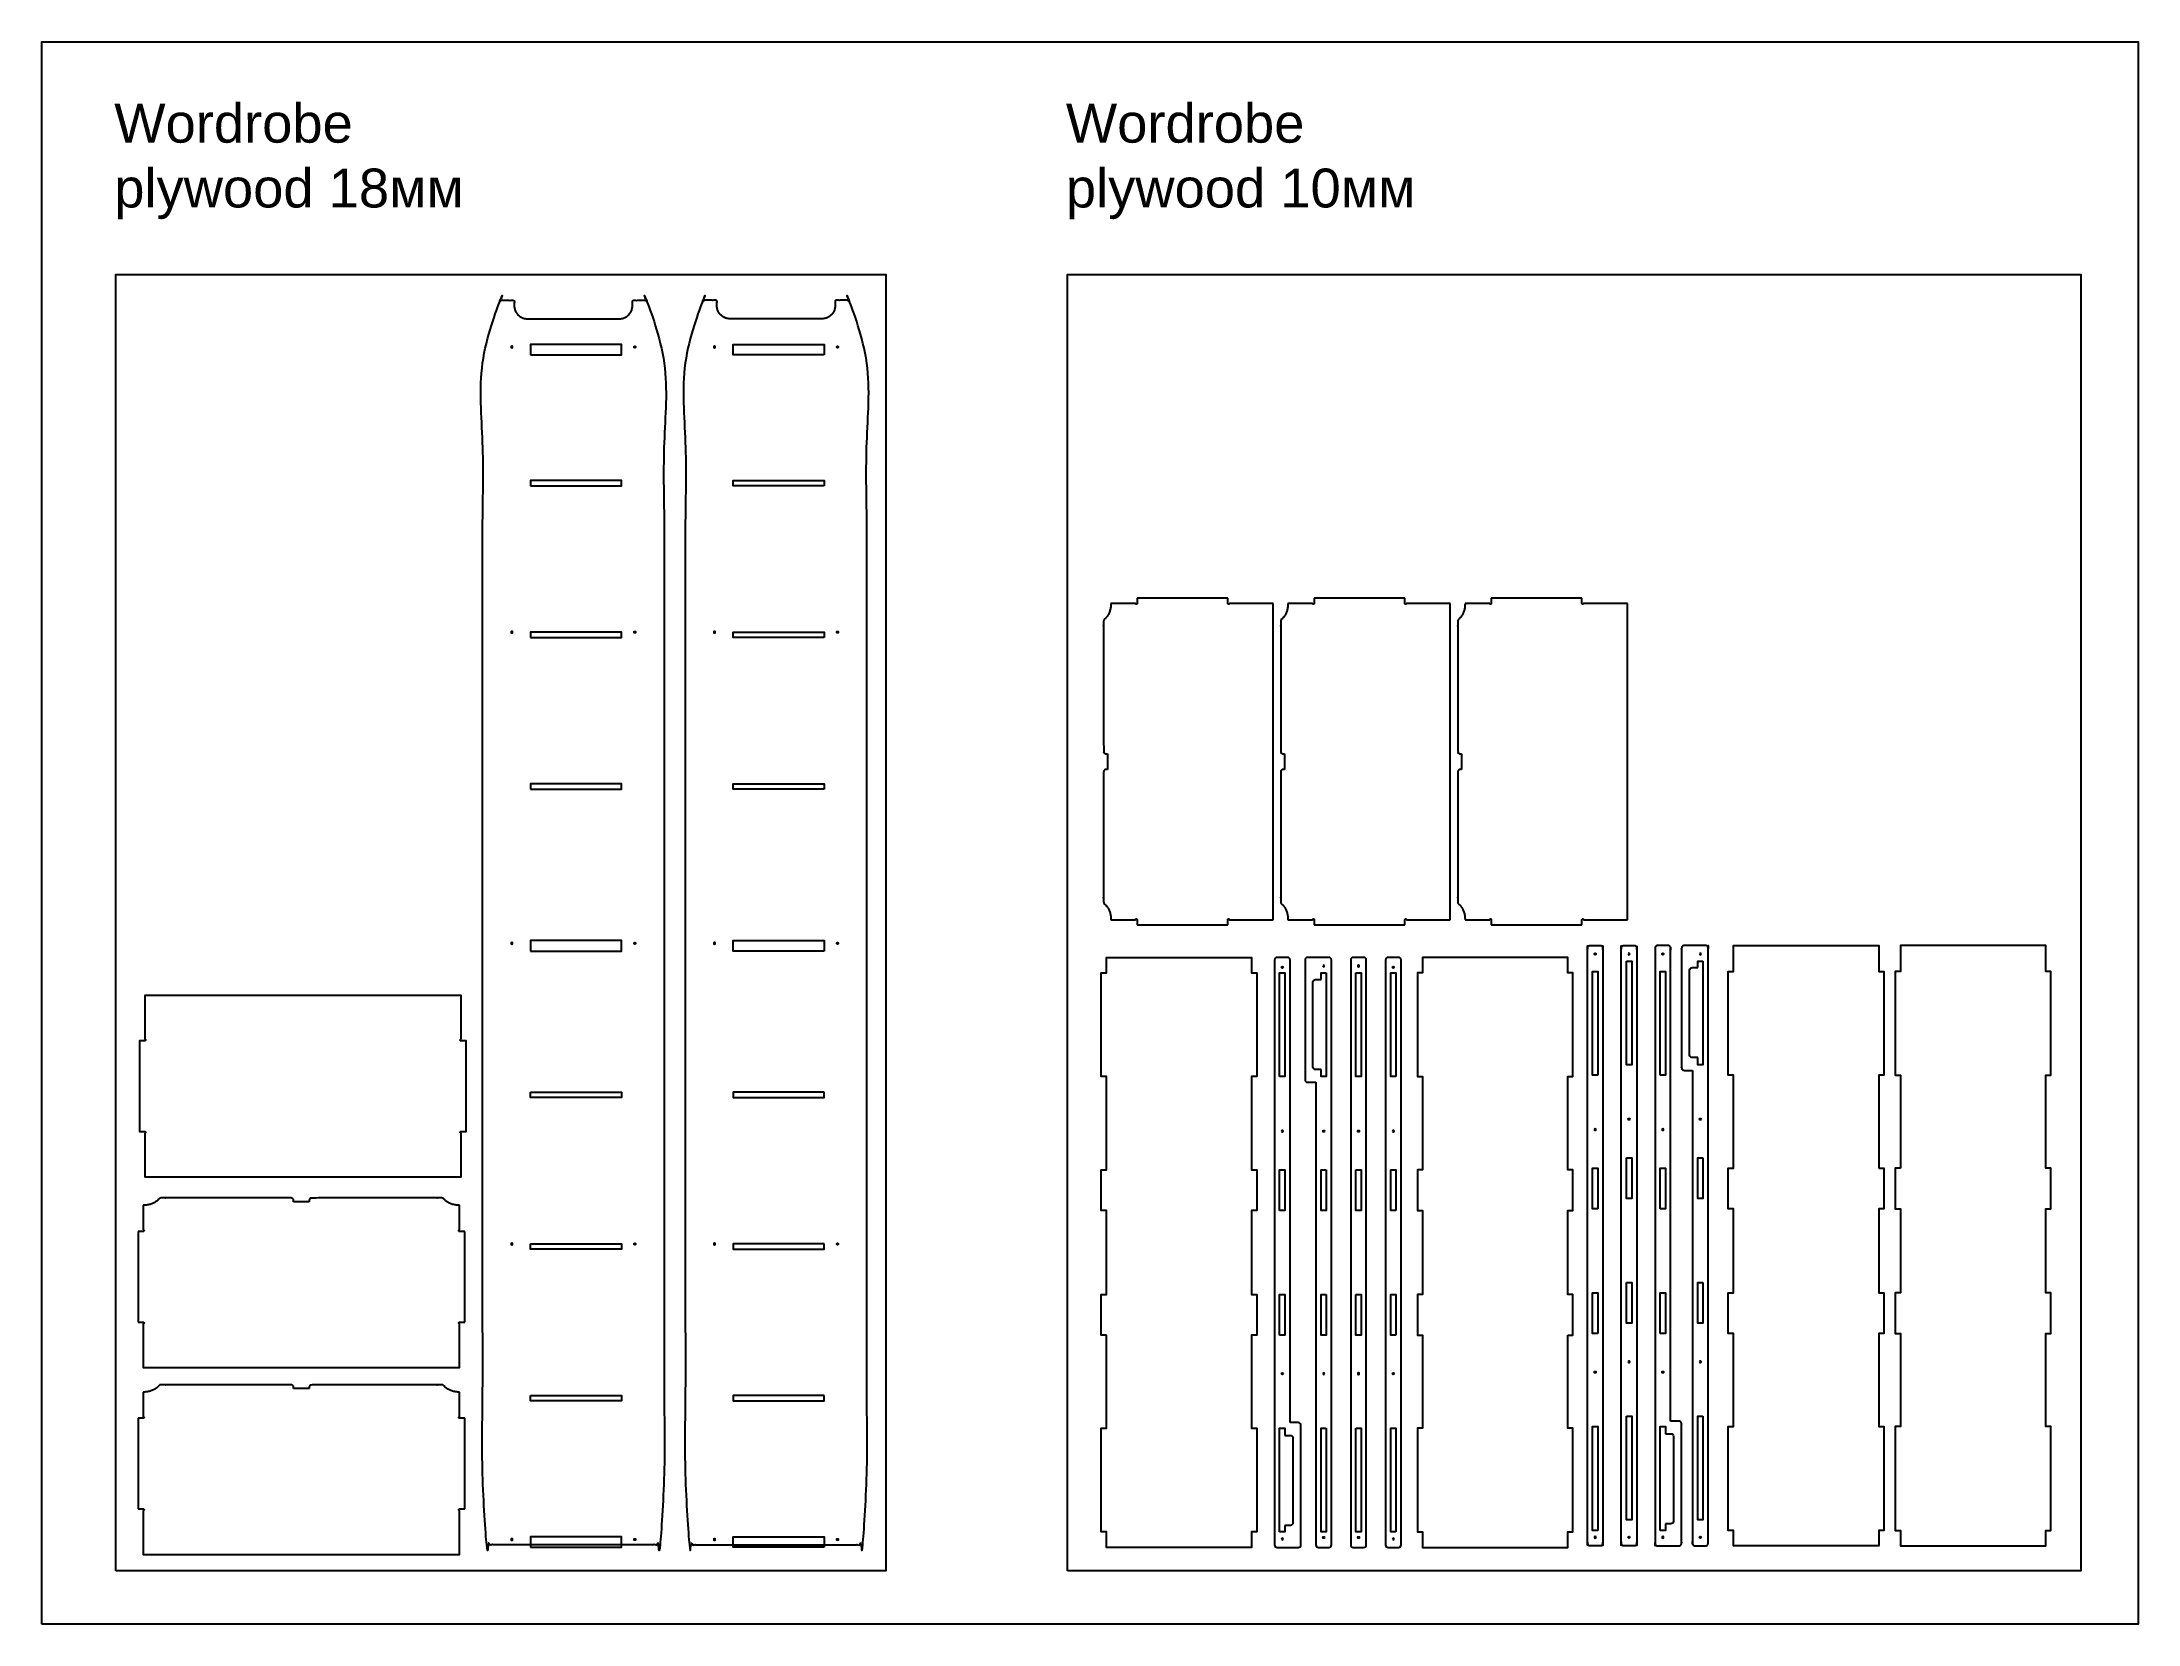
# Model space of a CAD drawing. Header units: millimetres. Extents: x 38792 to 42834, y -6974 to -3922.
import ezdxf

# ---------------------------------------------------------------- set-up
doc = ezdxf.new("R2010")
doc.units = ezdxf.units.MM
for name, color, linetype, true_color in [('12мм', 12, 'Continuous', 0xc80000), ('Frame', 192, 'Continuous', 0x7d26cd), ('full_cut', 12, 'Continuous', 0xc80000), ('Layer 03', 5, 'Continuous', 0x0000ff), ('Layer 04', 96, 'Continuous', 0x007f00)]:
    doc.layers.add(name, color=color, linetype=linetype, true_color=true_color)
doc.styles.add('Arial Regular', font='')
doc.styles.get('Arial Regular').set_extended_font_data('Arial')

msp = doc.modelspace()

# ---------------------------------------------------------------- linework, layer by layer
at = {"layer": '12мм'}
for points in [[(39734.3, -4525.9), (39909.3, -4525.9), (39909.3, -4505.9), (39734.3, -4505.9)], [(40300.1, -4525.9), (40125.1, -4525.9), (40125.1, -4505.9), (40300.1, -4505.9)], [(39734.3, -4778.4), (39909.3, -4778.4), (39909.3, -4768.4), (39734.3, -4768.4)], [(40300.1, -4778.4), (40125.1, -4778.4), (40125.1, -4768.4), (40300.1, -4768.4)], [(39734.3, -5070.9), (39909.3, -5070.9), (39909.3, -5060.9), (39734.3, -5060.9)], [(40300.1, -5070.9), (40125.1, -5070.9), (40125.1, -5060.9), (40300.1, -5060.9)], [(39734.3, -5363.4), (39909.3, -5363.4), (39909.3, -5353.4), (39734.3, -5353.4)], [(40300.1, -5363.4), (40125.1, -5363.4), (40125.1, -5353.4), (40300.1, -5353.4)], [(39734.3, -5675.9), (39909.3, -5675.9), (39909.3, -5655.9), (39734.3, -5655.9)], [(40300.1, -5675.9), (40125.1, -5675.9), (40125.1, -5655.9), (40300.1, -5655.9)], [(39734.3, -5948.4), (39909.3, -5948.4), (39909.3, -5958.4), (39734.3, -5958.4)], [(40300.1, -5948.4), (40125.1, -5948.4), (40125.1, -5958.4), (40300.1, -5958.4)], [(39734.3, -6240.9), (39909.3, -6240.9), (39909.3, -6250.9), (39734.3, -6250.9)], [(40300.1, -6240.9), (40125.1, -6240.9), (40125.1, -6250.9), (40300.1, -6250.9)], [(39734.3, -6533.4), (39909.3, -6533.4), (39909.3, -6543.4), (39734.3, -6543.4)], [(40300.1, -6533.4), (40125.1, -6533.4), (40125.1, -6543.4), (40300.1, -6543.4)], [(39734.3, -6825.9), (39909.3, -6825.9), (39909.3, -6805.9), (39734.3, -6805.9)], [(40300.1, -6825.9), (40125.1, -6825.9), (40125.1, -6805.9), (40300.1, -6805.9)]]:
    msp.add_lwpolyline(points, close=True, dxfattribs=at)
at = {"layer": 'Frame'}
for points in [[(38792, -6974), (38792, -3922.5), (42834, -3922.5), (42834, -6974)], [(38934.5, -6871.2), (38934.5, -4371.2), (40419.5, -4371.2), (40419.5, -6871.2)], [(40769.5, -6871.2), (40769.5, -4371.2), (42723.5, -4371.2), (42723.5, -6871.2)]]:
    msp.add_lwpolyline(points, close=True, dxfattribs=at)
at = {"layer": 'full_cut'}
for p, q in [((41078.8, -4995.5, 83517.5), (40903.8, -4995.5, 83517.5)), ((41166.3, -5005.5, 83517.5), (41081.8, -5005.5, 83517.5)), ((41166.3, -5615.5, 83517.5), (41166.3, -5005.5, 83517.5)), ((41420.3, -4995.5, 83517.5), (41245.3, -4995.5, 83517.5)), ((41507.8, -5005.5, 83517.5), (41423.3, -5005.5, 83517.5)), ((41507.8, -5615.5, 83517.5), (41507.8, -5005.5, 83517.5)), ((41761.7, -4995.5, 83517.5), (41586.7, -4995.5, 83517.5)), ((41849.2, -5005.5, 83517.5), (41764.7, -5005.5, 83517.5)), ((41849.2, -5615.5, 83517.5), (41849.2, -5005.5, 83517.5)), ((41081.8, -5615.5, 83517.5), (41166.3, -5615.5, 83517.5)), ((41423.3, -5615.5, 83517.5), (41507.8, -5615.5, 83517.5)), ((41764.7, -5615.5, 83517.5), (41849.2, -5615.5, 83517.5)), ((40903.8, -5625.5, 83517.5), (41078.8, -5625.5, 83517.5)), ((41245.3, -5625.5, 83517.5), (41420.3, -5625.5, 83517.5)), ((41586.7, -5625.5, 83517.5), (41761.7, -5625.5, 83517.5)), ((38977.4, -6216.7), (38977.4, -6391.7)), ((39607.4, -6391.7), (39607.4, -6216.7)), ((38977.4, -6577), (38977.4, -6752)), ((39607.4, -6752), (39607.4, -6577))]:
    msp.add_line(p, q, dxfattribs=at)
for points in [[(40844.5, -6416.5), (40834.5, -6416.5), (40834.5, -6338.2), (40844.5, -6338.2), (40844.5, -6176.2), (40834.5, -6176.2), (40834.5, -6098), (40844.5, -6098), (40844.5, -5918.2), (40834.5, -5918.2), (40834.5, -5718.2), (40844.5, -5718.2), (40844.5, -5688.2), (41124.5, -5688.2), (41124.5, -5718.2), (41134.5, -5718.2), (41134.5, -5918.2), (41124.5, -5918.2), (41124.5, -6098), (41134.5, -6098), (41134.5, -6176.2), (41124.5, -6176.2), (41124.5, -6338.2), (41134.5, -6338.2), (41134.5, -6416.5), (41124.5, -6416.5), (41124.5, -6596.2), (41134.5, -6596.2), (41134.5, -6796.2), (41124.5, -6796.2), (41124.5, -6826.2), (40844.5, -6826.2), (40844.5, -6796.2), (40834.5, -6796.2), (40834.5, -6596.2), (40844.5, -6596.2)], [(41734.2, -6416.5), (41744.2, -6416.5), (41744.2, -6338.2), (41734.2, -6338.2), (41734.2, -6176.2), (41744.2, -6176.2), (41744.2, -6098), (41734.2, -6098), (41734.2, -5918.2), (41744.2, -5918.2), (41744.2, -5718.2), (41734.2, -5718.2), (41734.2, -5688.2), (41454.2, -5688.2), (41454.2, -5718.2), (41444.2, -5718.2), (41444.2, -5918.2), (41454.2, -5918.2), (41454.2, -6098), (41444.2, -6098), (41444.2, -6176.2), (41454.2, -6176.2), (41454.2, -6338.2), (41444.2, -6338.2), (41444.2, -6416.5), (41454.2, -6416.5), (41454.2, -6596.2), (41444.2, -6596.2), (41444.2, -6796.2), (41454.2, -6796.2), (41454.2, -6826.2), (41734.2, -6826.2), (41734.2, -6796.2), (41744.2, -6796.2), (41744.2, -6596.2), (41734.2, -6596.2)], [(41847.5, -5695.2), (41857.5, -5695.2), (41857.5, -5895.2), (41847.5, -5895.2)], [(42333.8, -6095), (42343.8, -6095), (42343.8, -6173.2), (42333.8, -6173.2), (42333.8, -6335.2), (42343.8, -6335.2), (42343.8, -6413.4), (42333.8, -6413.4), (42333.8, -6593.2), (42343.8, -6593.2), (42343.8, -6793.2), (42333.8, -6793.2), (42333.8, -6823.2), (42053.8, -6823.2), (42053.8, -6793.2), (42043.8, -6793.2), (42043.8, -6593.2), (42053.8, -6593.2), (42053.8, -6413.4), (42043.8, -6413.4), (42043.8, -6335.2), (42053.8, -6335.2), (42053.8, -6173.2), (42043.8, -6173.2), (42043.8, -6095), (42053.8, -6095), (42053.8, -5915.2), (42043.8, -5915.2), (42043.8, -5715.2), (42053.8, -5715.2), (42053.8, -5665.2), (42333.8, -5665.2), (42333.8, -5715.2), (42343.8, -5715.2), (42343.8, -5915.2), (42333.8, -5915.2)], [(42375.9, -6095), (42365.9, -6095), (42365.9, -6173.2), (42375.9, -6173.2), (42375.9, -6335.2), (42365.9, -6335.2), (42365.9, -6413.4), (42375.9, -6413.4), (42375.9, -6593.2), (42365.9, -6593.2), (42365.9, -6793.2), (42375.9, -6793.2), (42375.9, -6823.2), (42655.9, -6823.2), (42655.9, -6793.2), (42665.9, -6793.2), (42665.9, -6593.2), (42655.9, -6593.2), (42655.9, -6413.4), (42665.9, -6413.4), (42665.9, -6335.2), (42655.9, -6335.2), (42655.9, -6173.2), (42665.9, -6173.2), (42665.9, -6095), (42655.9, -6095), (42655.9, -5915.2), (42665.9, -5915.2), (42665.9, -5715.2), (42655.9, -5715.2), (42655.9, -5665.2), (42375.9, -5665.2), (42375.9, -5715.2), (42365.9, -5715.2), (42365.9, -5915.2), (42375.9, -5915.2)], [(41178.7, -5918.2), (41178.7, -5718.2), (41188.7, -5718.2), (41188.7, -5918.2)], [(41325.7, -5718.2), (41335.7, -5718.2), (41335.7, -5918.2), (41325.7, -5918.2)], [(41402.9, -5918.2), (41392.9, -5918.2), (41392.9, -5718.2), (41402.9, -5718.2)], [(41792.2, -5915.2), (41782.2, -5915.2), (41782.2, -5715.2), (41792.2, -5715.2)], [(41912.6, -5915.2), (41912.6, -5715.2), (41922.6, -5715.2), (41922.6, -5915.2)], [(41178.7, -6176.2), (41178.7, -6098), (41188.7, -6098), (41188.7, -6176.2)], [(41268.5, -6098), (41268.5, -6176.2), (41258.5, -6176.2), (41258.5, -6098)], [(41325.7, -6098), (41335.7, -6098), (41335.7, -6176.2), (41325.7, -6176.2)], [(41402.9, -6176.2), (41392.9, -6176.2), (41392.9, -6098), (41402.9, -6098)], [(41792.2, -6173.2), (41782.2, -6173.2), (41782.2, -6095), (41792.2, -6095)], [(41847.5, -6075), (41857.5, -6075), (41857.5, -6153.2), (41847.5, -6153.2)], [(41912.6, -6173.2), (41912.6, -6095), (41922.6, -6095), (41922.6, -6173.2)], [(41994.8, -6075), (41994.8, -6153.2), (41984.8, -6153.2), (41984.8, -6075)], [(41178.7, -6416.5), (41178.7, -6338.2), (41188.7, -6338.2), (41188.7, -6416.5)], [(41268.5, -6338.2), (41268.5, -6416.5), (41258.5, -6416.5), (41258.5, -6338.2)], [(41325.7, -6338.2), (41335.7, -6338.2), (41335.7, -6416.5), (41325.7, -6416.5)], [(41402.9, -6416.5), (41392.9, -6416.5), (41392.9, -6338.2), (41402.9, -6338.2)], [(41792.2, -6413.4), (41782.2, -6413.4), (41782.2, -6335.2), (41792.2, -6335.2)], [(41847.5, -6315.2), (41857.5, -6315.2), (41857.5, -6393.4), (41847.5, -6393.4)], [(41912.6, -6413.4), (41912.6, -6335.2), (41922.6, -6335.2), (41922.6, -6413.4)], [(41994.8, -6315.2), (41994.8, -6393.4), (41984.8, -6393.4), (41984.8, -6315.2)], [(41847.5, -6573.2), (41857.5, -6573.2), (41857.5, -6773.2), (41847.5, -6773.2)], [(41994.8, -6573.2), (41994.8, -6773.2), (41984.8, -6773.2), (41984.8, -6573.2)], [(41268.5, -6596.2), (41268.5, -6796.2), (41258.5, -6796.2), (41258.5, -6596.2)], [(41325.7, -6596.2), (41335.7, -6596.2), (41335.7, -6796.2), (41325.7, -6796.2)], [(41402.9, -6796.2), (41392.9, -6796.2), (41392.9, -6596.2), (41402.9, -6596.2)], [(41792.2, -6793.2), (41782.2, -6793.2), (41782.2, -6593.2), (41792.2, -6593.2)]]:
    msp.add_lwpolyline(points, close=True, dxfattribs=at)
for points in [[(41168.7, -5693.2), (41168.7, -6821.2)], [(41193.7, -5688.2), (41173.7, -5688.2)], [(41198.7, -6585.4), (41198.7, -5693.2)], [(41227.6, -5693.2), (41227.6, -5924.1)], [(41248.5, -5688.2), (41232.6, -5688.2)], [(41273.5, -5688.2), (41248.5, -5688.2)], [(41278.5, -6821.2), (41278.5, -5693.2)], [(41315.7, -5693.2), (41315.7, -6821.2)], [(41340.7, -5688.2), (41320.7, -5688.2)], [(41345.7, -6821.2), (41345.7, -5693.2)], [(41382.9, -5693.2), (41382.9, -6821.2)], [(41407.9, -5688.2), (41387.9, -5688.2)], [(41412.9, -6821.2), (41412.9, -5693.2)], [(41984.8, -5707.7), (41984.8, -5695.2), (41994.8, -5695.2)], [(41994.8, -5695.2), (41994.8, -5895.2), (41984.8, -5895.2), (41984.8, -5881.5)], [(41242.9, -5899.5), (41242.9, -5735.8)], [(41247.9, -5730.8), (41258.5, -5730.8)], [(41258.5, -5730.8), (41258.5, -5718.2), (41268.5, -5718.2)], [(41268.5, -5718.2), (41268.5, -5918.2), (41258.5, -5918.2), (41258.5, -5904.5)], [(41969.2, -5876.5), (41969.2, -5712.7)], [(41974.2, -5707.7), (41984.8, -5707.7)], [(39600.2, -5846), (39600.2, -5761.5), (38990.2, -5761.5), (38990.2, -5846)], [(38990.2, -5849), (38980.2, -5849), (38980.2, -6024), (38990.2, -6024)], [(39600.2, -6024), (39610.2, -6024), (39610.2, -5849), (39600.2, -5849)], [(41984.8, -5881.5), (41974.2, -5881.5)], [(41232.6, -5929.1), (41248.5, -5929.1)], [(41258.5, -5904.5), (41247.9, -5904.5)], [(41248.5, -5929.1), (41248.5, -6821.2)], [(38990.2, -6027), (38990.2, -6111.5), (39600.2, -6111.5), (39600.2, -6027)], [(38987.4, -6394.7), (38987.4, -6479.2), (39597.4, -6479.2), (39597.4, -6394.7)], [(41214.7, -6585.4), (41198.7, -6585.4)], [(41178.7, -6796.2), (41178.7, -6596.2), (41188.7, -6596.2), (41188.7, -6610)], [(41188.7, -6610), (41199.4, -6610)], [(41204.4, -6615), (41204.4, -6778.7)], [(41219.7, -6821.2), (41219.7, -6590.4)], [(41912.6, -6793.2), (41912.6, -6593.2), (41922.6, -6593.2), (41922.6, -6606.9)], [(41922.6, -6606.9), (41933.2, -6606.9)], [(41938.2, -6611.9), (41938.2, -6775.7)], [(38987.4, -6755), (38987.4, -6839.5), (39597.4, -6839.5), (39597.4, -6755)], [(41188.7, -6783.7), (41188.7, -6796.2), (41178.7, -6796.2)], [(41199.4, -6783.7), (41188.7, -6783.7)], [(41922.6, -6780.7), (41922.6, -6793.2), (41912.6, -6793.2)], [(41933.2, -6780.7), (41922.6, -6780.7)], [(41173.7, -6826.2), (41198.7, -6826.2)], [(41198.7, -6826.2), (41214.7, -6826.2)], [(41253.5, -6826.2), (41273.5, -6826.2)], [(41320.7, -6826.2), (41340.7, -6826.2)], [(41387.9, -6826.2), (41407.9, -6826.2)]]:
    msp.add_lwpolyline(points, dxfattribs=at)
for centre, start, end in [((41173.7, -5693.2, 83517.5), 90, 180), ((41193.7, -5693.2, 83517.5), 360, 90), ((41232.6, -5693.2, 83517.5), 90, 180), ((41273.5, -5693.2, 83517.5), 0, 90), ((41320.7, -5693.2, 83517.5), 90, 180), ((41340.7, -5693.2, 83517.5), 0, 90), ((41387.9, -5693.2, 83517.5), 90, 180), ((41407.9, -5693.2, 83517.5), 0, 90), ((41232.6, -5924.1, 83517.5), 180, 270), ((41214.7, -6590.4, 83517.5), 0, 90), ((41173.7, -6821.2, 83517.5), 180, 270), ((41214.7, -6821.2, 83517.5), 270, 0), ((41253.5, -6821.2, 83517.5), 180, 270), ((41273.5, -6821.2, 83517.5), 270, 0), ((41320.7, -6821.2, 83517.5), 180, 270), ((41340.7, -6821.2, 83517.5), 270, 360), ((41387.9, -6821.2, 83517.5), 180, 270), ((41407.9, -6821.2, 83517.5), 270, 0)]:
    msp.add_arc(centre, 5, start, end, dxfattribs=at)
at = {"layer": 'full_cut', "extrusion": (0, 0, -1)}
for centre, start, end in [((-41247.9, -5735.8, -83517.5), 0, 90), ((-41974.2, -5712.7, -83517.5), 0, 90), ((-41247.9, -5899.5, -83517.5), 270, 0), ((-41974.2, -5876.5, -83517.5), 270, 0), ((-41199.4, -6615, -83517.5), 90, 180), ((-41933.2, -6611.9, -83517.5), 90, 180), ((-41199.4, -6778.7, -83517.5), 180, 270), ((-41933.2, -6775.7, -83517.5), 180, 270)]:
    msp.add_arc(centre, 5, start, end, dxfattribs=at)
at = {"layer": 'full_cut'}
for points, weights, knots in [([(39816.8, -6820.9), (39948, -6820.9), (39991.8, -6820.9), (39991.8, -5623.4), (39991.8, -4425.9), (39991.8, -4420.9), (39986.8, -4420.9), (39958.7, -4420.9), (39930.7, -4420.9), (39930.7, -4426), (39930.7, -4431), (39930.7, -4456.5), (39905.3, -4456.5), (39816.8, -4456.5), (39728.2, -4456.5), (39702.8, -4456.5), (39702.8, -4431), (39702.8, -4426), (39702.8, -4420.9), (39674.8, -4420.9), (39646.8, -4420.9), (39641.8, -4420.9), (39641.8, -4425.9), (39641.8, -5623.4), (39641.8, -6820.9), (39685.5, -6820.9), (39816.8, -6820.9)], [1, 1, 1, 1, 1, 0.707106781187, 1, 1, 1, 1, 1, 0.707106781187, 1, 1, 1, 0.707106781187, 1, 1, 1, 1, 1, 0.707106781187, 1, 1, 1, 1, 1], [-390, -390, -390, -195, -195, 2200, 2200, 2207.853982, 2207.853982, 2263.90585, 2263.90585, 2274.229161, 2274.229161, 2321.353051, 2321.353051, 2593.243625, 2593.243625, 2640.367514, 2640.367514, 2650.690826, 2650.690826, 2706.742694, 2706.742694, 2714.596676, 2714.596676, 5109.596676, 5109.596676, 5304.596676, 5304.596676, 5304.596676]), ([(40207.6, -6820.9), (40076.3, -6820.9), (40032.6, -6820.9), (40032.6, -5623.4), (40032.6, -4425.9), (40032.6, -4420.9), (40037.6, -4420.9), (40065.6, -4420.9), (40093.6, -4420.9), (40093.6, -4426), (40093.6, -4431), (40093.6, -4456.5), (40119, -4456.5), (40207.6, -4456.5), (40296.1, -4456.5), (40321.5, -4456.5), (40321.5, -4431), (40321.5, -4426), (40321.5, -4420.9), (40349.5, -4420.9), (40377.6, -4420.9), (40382.6, -4420.9), (40382.6, -4425.9), (40382.6, -5623.4), (40382.6, -6820.9), (40338.8, -6820.9), (40207.6, -6820.9)], [1, 1, 1, 1, 1, 0.707106781187, 1, 1, 1, 1, 1, 0.707106781187, 1, 1, 1, 0.707106781187, 1, 1, 1, 1, 1, 0.707106781187, 1, 1, 1, 1, 1], [-390, -390, -390, -195, -195, 2200, 2200, 2207.853982, 2207.853982, 2263.90585, 2263.90585, 2274.229161, 2274.229161, 2321.353051, 2321.353051, 2593.243625, 2593.243625, 2640.367514, 2640.367514, 2650.690826, 2650.690826, 2706.742694, 2706.742694, 2714.596676, 2714.596676, 5109.596676, 5109.596676, 5304.596676, 5304.596676, 5304.596676]), ([(40853.3, -5005.5, 83517.5), (40853.3, -5026, 83517.5), (40841.2, -5035.6, 83517.5), (40839.3, -5037.1, 83517.5), (40839.3, -5039.5, 83517.5), (40839.3, -5165.2, 83517.5), (40839.3, -5290.5, 83517.5), (40839.3, -5295.5, 83517.5), (40844.3, -5295.5, 83517.5), (40845.6, -5295.5, 83517.5), (40846.8, -5295.5, 83517.5)], [1.1677313432, 0.973041210425, 1, 0.900450337782, 1, 1, 1, 0.707106781186, 1, 1, 1], [3577.497317, 3577.497317, 3577.497317, 3604.32189, 3604.32189, 3608.821816, 3608.821816, 3874.180624, 3874.180624, 3882.034605, 3882.034605, 3889.034605, 3889.034605, 3889.034605]), ([(40903.8, -4995.5, 83517.5), (40903.8, -5000.5, 83517.5), (40903.8, -5005.5, 83517.5), (40903.8, -5007, 83517.5), (40902.3, -5007, 83517.5), (40900.8, -5007, 83517.5), (40900.8, -5005.5, 83517.5)], [1.1677313432, 1.1677313432, 1.1677313432, 0.825710751378, 1.1677313432, 0.825710751378, 1.1677313432], [3501.902443, 3501.902443, 3501.902443, 3511.902443, 3511.902443, 3514.258637, 3514.258637, 3516.614832, 3516.614832, 3516.614832]), ([(41081.8, -5005.5, 83517.5), (41081.8, -5007, 83517.5), (41080.3, -5007, 83517.5), (41078.8, -5007, 83517.5), (41078.8, -5005.5, 83517.5), (41078.8, -5000.5, 83517.5), (41078.8, -4995.5, 83517.5)], [1.1677313432, 0.825710751378, 1.1677313432, 0.825710751378, 1.1677313432, 1.1677313432, 1.1677313432], [3312.190054, 3312.190054, 3312.190054, 3314.546248, 3314.546248, 3316.902443, 3316.902443, 3326.902443, 3326.902443, 3326.902443]), ([(41194.8, -5005.5, 83517.5), (41194.8, -5026, 83517.5), (41182.7, -5035.6, 83517.5), (41180.8, -5037.1, 83517.5), (41180.8, -5039.5, 83517.5), (41180.8, -5165.2, 83517.5), (41180.8, -5290.5, 83517.5), (41180.8, -5295.5, 83517.5), (41185.8, -5295.5, 83517.5), (41187, -5295.5, 83517.5), (41188.2, -5295.5, 83517.5)], [1.1677313432, 0.973041210425, 1, 0.900450337782, 1, 1, 1, 0.707106781186, 1, 1, 1], [3577.497317, 3577.497317, 3577.497317, 3604.32189, 3604.32189, 3608.821816, 3608.821816, 3874.180624, 3874.180624, 3882.034605, 3882.034605, 3889.034605, 3889.034605, 3889.034605]), ([(41245.3, -4995.5, 83517.5), (41245.3, -5000.5, 83517.5), (41245.3, -5005.5, 83517.5), (41245.3, -5007, 83517.5), (41243.8, -5007, 83517.5), (41242.3, -5007, 83517.5), (41242.3, -5005.5, 83517.5)], [1.1677313432, 1.1677313432, 1.1677313432, 0.825710751378, 1.1677313432, 0.825710751378, 1.1677313432], [3501.902443, 3501.902443, 3501.902443, 3511.902443, 3511.902443, 3514.258637, 3514.258637, 3516.614832, 3516.614832, 3516.614832]), ([(41423.3, -5005.5, 83517.5), (41423.3, -5007, 83517.5), (41421.8, -5007, 83517.5), (41420.3, -5007, 83517.5), (41420.3, -5005.5, 83517.5), (41420.3, -5000.5, 83517.5), (41420.3, -4995.5, 83517.5)], [1.1677313432, 0.825710751378, 1.1677313432, 0.825710751378, 1.1677313432, 1.1677313432, 1.1677313432], [3312.190054, 3312.190054, 3312.190054, 3314.546248, 3314.546248, 3316.902443, 3316.902443, 3326.902443, 3326.902443, 3326.902443]), ([(41536.2, -5005.5, 83517.5), (41536.2, -5026, 83517.5), (41524.1, -5035.6, 83517.5), (41522.2, -5037.1, 83517.5), (41522.2, -5039.5, 83517.5), (41522.2, -5165.2, 83517.5), (41522.2, -5290.5, 83517.5), (41522.2, -5295.5, 83517.5), (41527.2, -5295.5, 83517.5), (41528.4, -5295.5, 83517.5), (41529.6, -5295.5, 83517.5)], [1.1677313432, 0.973041210425, 1, 0.900450337782, 1, 1, 1, 0.707106781186, 1, 1, 1], [3577.497317, 3577.497317, 3577.497317, 3604.32189, 3604.32189, 3608.821816, 3608.821816, 3874.180624, 3874.180624, 3882.034605, 3882.034605, 3889.034605, 3889.034605, 3889.034605]), ([(41586.7, -4995.5, 83517.5), (41586.7, -5000.5, 83517.5), (41586.7, -5005.5, 83517.5), (41586.7, -5007, 83517.5), (41585.2, -5007, 83517.5), (41583.7, -5007, 83517.5), (41583.7, -5005.5, 83517.5)], [1.1677313432, 1.1677313432, 1.1677313432, 0.825710751378, 1.1677313432, 0.825710751378, 1.1677313432], [3501.902443, 3501.902443, 3501.902443, 3511.902443, 3511.902443, 3514.258637, 3514.258637, 3516.614832, 3516.614832, 3516.614832]), ([(41764.7, -5005.5, 83517.5), (41764.7, -5007, 83517.5), (41763.2, -5007, 83517.5), (41761.7, -5007, 83517.5), (41761.7, -5005.5, 83517.5), (41761.7, -5000.5, 83517.5), (41761.7, -4995.5, 83517.5)], [1.1677313432, 0.825710751378, 1.1677313432, 0.825710751378, 1.1677313432, 1.1677313432, 1.1677313432], [3312.190054, 3312.190054, 3312.190054, 3314.546248, 3314.546248, 3316.902443, 3316.902443, 3326.902443, 3326.902443, 3326.902443]), ([(40846.8, -5325.5, 83517.5), (40845.6, -5325.5, 83517.5), (40844.3, -5325.5, 83517.5), (40839.3, -5325.5, 83517.5), (40839.3, -5330.5, 83517.5)], [1, 1, 1, 0.707106781187, 1], [3905.034605, 3905.034605, 3905.034605, 3912.034605, 3912.034605, 3919.888587, 3919.888587, 3919.888587]), ([(40839.3, -5330.5, 83517.5), (40839.3, -5455.8, 83517.5), (40839.3, -5581.5, 83517.5), (40839.3, -5584, 83517.5), (40841.2, -5585.5, 83517.5), (40853.3, -5595.1, 83517.5), (40853.3, -5615.5, 83517.5)], [1, 1, 1, 0.900450337781, 1, 0.973041210425, 1.1677313432], [1971.199484, 1971.199484, 1971.199484, 2236.558292, 2236.558292, 2241.058218, 2241.058218, 2267.882791, 2267.882791, 2267.882791]), ([(41180.8, -5330.5, 83517.5), (41180.8, -5455.8, 83517.5), (41180.8, -5581.5, 83517.5), (41180.8, -5584, 83517.5), (41182.7, -5585.5, 83517.5), (41194.8, -5595.1, 83517.5), (41194.8, -5615.5, 83517.5)], [1, 1, 1, 0.900450337781, 1, 0.973041210425, 1.1677313432], [1971.199484, 1971.199484, 1971.199484, 2236.558292, 2236.558292, 2241.058218, 2241.058218, 2267.882791, 2267.882791, 2267.882791]), ([(41188.2, -5325.5, 83517.5), (41187, -5325.5, 83517.5), (41185.8, -5325.5, 83517.5), (41180.8, -5325.5, 83517.5), (41180.8, -5330.5, 83517.5)], [1, 1, 1, 0.707106781187, 1], [3905.034605, 3905.034605, 3905.034605, 3912.034605, 3912.034605, 3919.888587, 3919.888587, 3919.888587]), ([(41522.2, -5330.5, 83517.5), (41522.2, -5455.8, 83517.5), (41522.2, -5581.5, 83517.5), (41522.2, -5584, 83517.5), (41524.1, -5585.5, 83517.5), (41536.2, -5595.1, 83517.5), (41536.2, -5615.5, 83517.5)], [1, 1, 1, 0.900450337781, 1, 0.973041210425, 1.1677313432], [1971.199484, 1971.199484, 1971.199484, 2236.558292, 2236.558292, 2241.058218, 2241.058218, 2267.882791, 2267.882791, 2267.882791]), ([(41529.6, -5325.5, 83517.5), (41528.4, -5325.5, 83517.5), (41527.2, -5325.5, 83517.5), (41522.2, -5325.5, 83517.5), (41522.2, -5330.5, 83517.5)], [1, 1, 1, 0.707106781187, 1], [3905.034605, 3905.034605, 3905.034605, 3912.034605, 3912.034605, 3919.888587, 3919.888587, 3919.888587]), ([(40900.8, -5615.5, 83517.5), (40900.8, -5614, 83517.5), (40902.3, -5614, 83517.5), (40903.8, -5614, 83517.5), (40903.8, -5615.5, 83517.5), (40903.8, -5620.5, 83517.5), (40903.8, -5625.5, 83517.5)], [1.1677313432, 0.825710751378, 1.1677313432, 0.825710751378, 1.1677313432, 1.1677313432, 1.1677313432], [2328.765276, 2328.765276, 2328.765276, 2331.121471, 2331.121471, 2333.477665, 2333.477665, 2343.477665, 2343.477665, 2343.477665]), ([(41078.8, -5625.5, 83517.5), (41078.8, -5620.5, 83517.5), (41078.8, -5615.5, 83517.5), (41078.8, -5614, 83517.5), (41080.3, -5614, 83517.5), (41081.8, -5614, 83517.5), (41081.8, -5615.5, 83517.5)], [1.1677313432, 1.1677313432, 1.1677313432, 0.825710751378, 1.1677313432, 0.825710751378, 1.1677313432], [2518.477665, 2518.477665, 2518.477665, 2528.477665, 2528.477665, 2530.83386, 2530.83386, 2533.190054, 2533.190054, 2533.190054]), ([(41242.3, -5615.5, 83517.5), (41242.3, -5614, 83517.5), (41243.8, -5614, 83517.5), (41245.3, -5614, 83517.5), (41245.3, -5615.5, 83517.5), (41245.3, -5620.5, 83517.5), (41245.3, -5625.5, 83517.5)], [1.1677313432, 0.825710751378, 1.1677313432, 0.825710751378, 1.1677313432, 1.1677313432, 1.1677313432], [2328.765276, 2328.765276, 2328.765276, 2331.121471, 2331.121471, 2333.477665, 2333.477665, 2343.477665, 2343.477665, 2343.477665]), ([(41420.3, -5625.5, 83517.5), (41420.3, -5620.5, 83517.5), (41420.3, -5615.5, 83517.5), (41420.3, -5614, 83517.5), (41421.8, -5614, 83517.5), (41423.3, -5614, 83517.5), (41423.3, -5615.5, 83517.5)], [1.1677313432, 1.1677313432, 1.1677313432, 0.825710751378, 1.1677313432, 0.825710751378, 1.1677313432], [2518.477665, 2518.477665, 2518.477665, 2528.477665, 2528.477665, 2530.83386, 2530.83386, 2533.190054, 2533.190054, 2533.190054]), ([(41583.7, -5615.5, 83517.5), (41583.7, -5614, 83517.5), (41585.2, -5614, 83517.5), (41586.7, -5614, 83517.5), (41586.7, -5615.5, 83517.5), (41586.7, -5620.5, 83517.5), (41586.7, -5625.5, 83517.5)], [1.1677313432, 0.825710751378, 1.1677313432, 0.825710751378, 1.1677313432, 1.1677313432, 1.1677313432], [2328.765276, 2328.765276, 2328.765276, 2331.121471, 2331.121471, 2333.477665, 2333.477665, 2343.477665, 2343.477665, 2343.477665]), ([(41761.7, -5625.5, 83517.5), (41761.7, -5620.5, 83517.5), (41761.7, -5615.5, 83517.5), (41761.7, -5614, 83517.5), (41763.2, -5614, 83517.5), (41764.7, -5614, 83517.5), (41764.7, -5615.5, 83517.5)], [1.1677313432, 1.1677313432, 1.1677313432, 0.825710751378, 1.1677313432, 0.825710751378, 1.1677313432], [2518.477665, 2518.477665, 2518.477665, 2528.477665, 2528.477665, 2530.83386, 2530.83386, 2533.190054, 2533.190054, 2533.190054]), ([(41777.2, -6823.2, 83517.5), (41787.2, -6823.2, 83517.5), (41797.2, -6823.2, 83517.5), (41802.2, -6823.2, 83517.5), (41802.2, -6818.2, 83517.5), (41802.2, -6254.2, 83517.5), (41802.2, -5670.2, 83517.5), (41802.2, -5665.2, 83517.5), (41797.2, -5665.2, 83517.5), (41787.2, -5665.2, 83517.5), (41777.2, -5665.2, 83517.5), (41772.2, -5665.2, 83517.5), (41772.2, -5670.2, 83517.5), (41772.2, -6254.2, 83517.5), (41772.2, -6818.2, 83517.5), (41772.2, -6823.2, 83517.5), (41777.2, -6823.2, 83517.5)], [1, 1, 1, 0.707106781186, 1, 1, 1, 0.707106781187, 1, 1, 1, 0.707106781187, 1, 1, 1, 0.707106781187, 1], [1168.707963, 1168.707963, 1168.707963, 1188.707963, 1188.707963, 1196.561945, 1196.561945, 2324.561945, 2324.561945, 2332.415927, 2332.415927, 2352.415927, 2352.415927, 2360.269908, 2360.269908, 3488.269908, 3488.269908, 3496.12389, 3496.12389, 3496.12389]), ([(41862.5, -5665.2, 83517.5), (41852.5, -5665.2, 83517.5), (41842.5, -5665.2, 83517.5), (41837.5, -5665.2, 83517.5), (41837.5, -5670.2, 83517.5), (41837.5, -6234.2, 83517.5), (41837.5, -6818.2, 83517.5), (41837.5, -6823.2, 83517.5), (41842.5, -6823.2, 83517.5), (41852.5, -6823.2, 83517.5), (41862.5, -6823.2, 83517.5), (41867.5, -6823.2, 83517.5), (41867.5, -6818.2, 83517.5), (41867.5, -6234.2, 83517.5), (41867.5, -5670.2, 83517.5), (41867.5, -5665.2, 83517.5), (41862.5, -5665.2, 83517.5)], [1, 1, 1, 0.707106781186, 1, 1, 1, 0.707106781187, 1, 1, 1, 0.707106781187, 1, 1, 1, 0.707106781187, 1], [1168.707963, 1168.707963, 1168.707963, 1188.707963, 1188.707963, 1196.561945, 1196.561945, 2324.561945, 2324.561945, 2332.415927, 2332.415927, 2352.415927, 2352.415927, 2360.269908, 2360.269908, 3488.269908, 3488.269908, 3496.12389, 3496.12389, 3496.12389]), ([(41932.6, -6582.4, 83517.5), (41932.6, -6136.3, 83517.5), (41932.6, -5670.2, 83517.5), (41932.6, -5665.2, 83517.5), (41927.6, -5665.2, 83517.5), (41917.6, -5665.2, 83517.5), (41907.6, -5665.2, 83517.5), (41902.6, -5665.2, 83517.5), (41902.6, -5670.2, 83517.5)], [1, 1, 1, 0.707106781187, 1, 1, 1, 0.707106781186, 1], [7382.301766, 7382.301766, 7382.301766, 8274.487606, 8274.487606, 8282.341588, 8282.341588, 8302.341588, 8302.341588, 8310.19557, 8310.19557, 8310.19557]), ([(41902.6, -5670.2, 83517.5), (41902.6, -6254.2, 83517.5), (41902.6, -6818.2, 83517.5), (41902.6, -6823.2, 83517.5), (41907.6, -6823.2, 83517.5), (41920.1, -6823.2, 83517.5), (41932.6, -6823.2, 83517.5), (41940.6, -6823.2, 83517.5), (41948.5, -6823.2, 83517.5), (41953.5, -6823.2, 83517.5), (41953.5, -6818.2, 83517.5), (41953.5, -6702.8, 83517.5), (41953.5, -6587.4, 83517.5), (41953.5, -6582.4, 83517.5), (41948.5, -6582.4, 83517.5), (41940.6, -6582.4, 83517.5), (41932.6, -6582.4, 83517.5)], [1, 1, 1, 0.707106781187, 1, 1, 1, 1, 1, 0.707106781186, 1, 1, 1, 0.707106781187, 1, 1, 1], [5943.107457, 5943.107457, 5943.107457, 7071.107457, 7071.107457, 7078.961438, 7078.961438, 7103.961438, 7103.961438, 7119.870541, 7119.870541, 7127.724522, 7127.724522, 7358.538682, 7358.538682, 7366.392664, 7366.392664, 7382.301766, 7382.301766, 7382.301766]), ([(42004.8, -6818.2, 83517.5), (42004.8, -6234.2, 83517.5), (42004.8, -5670.2, 83517.5), (42004.8, -5665.2, 83517.5), (41999.8, -5665.2, 83517.5), (41987.3, -5665.2, 83517.5), (41974.8, -5665.2, 83517.5), (41966.8, -5665.2, 83517.5), (41958.9, -5665.2, 83517.5), (41953.9, -5665.2, 83517.5), (41953.9, -5670.2, 83517.5), (41953.9, -5785.6, 83517.5), (41953.9, -5901, 83517.5), (41953.9, -5906, 83517.5), (41958.9, -5906, 83517.5), (41966.8, -5906, 83517.5), (41974.8, -5906, 83517.5)], [1, 1, 1, 0.707106781187, 1, 1, 1, 1, 1, 0.707106781186, 1, 1, 1, 0.707106781187, 1, 1, 1], [5943.107457, 5943.107457, 5943.107457, 7071.107457, 7071.107457, 7078.961438, 7078.961438, 7103.961438, 7103.961438, 7119.870541, 7119.870541, 7127.724522, 7127.724522, 7358.538682, 7358.538682, 7366.392664, 7366.392664, 7382.301766, 7382.301766, 7382.301766]), ([(38990.2, -5846), (38991.7, -5846), (38991.7, -5847.5), (38991.7, -5849), (38990.2, -5849)], [1, 0.707106781187, 1, 0.707106781187, 1], [26.137167, 26.137167, 26.137167, 28.493361, 28.493361, 30.849556, 30.849556, 30.849556]), ([(39600.2, -5849), (39598.7, -5849), (39598.7, -5847.5), (39598.7, -5846), (39600.2, -5846)], [1, 0.707106781187, 1, 0.707106781187, 1], [18.424778, 18.424778, 18.424778, 20.780972, 20.780972, 23.137167, 23.137167, 23.137167]), ([(41974.8, -5906, 83517.5), (41974.8, -6352.1, 83517.5), (41974.8, -6818.2, 83517.5), (41974.8, -6823.2, 83517.5), (41979.8, -6823.2, 83517.5), (41989.8, -6823.2, 83517.5), (41999.8, -6823.2, 83517.5), (42004.8, -6823.2, 83517.5), (42004.8, -6818.2, 83517.5)], [1, 1, 1, 0.707106781187, 1, 1, 1, 0.707106781186, 1], [7382.301766, 7382.301766, 7382.301766, 8274.487606, 8274.487606, 8282.341588, 8282.341588, 8302.341588, 8302.341588, 8310.19557, 8310.19557, 8310.19557]), ([(38990.2, -6024), (38991.7, -6024), (38991.7, -6025.5), (38991.7, -6027), (38990.2, -6027)], [1, 0.707106781187, 1, 0.707106781187, 1], [3, 3, 3, 5.356194, 5.356194, 7.712389, 7.712389, 7.712389]), ([(39600.2, -6027), (39598.7, -6027), (39598.7, -6025.5), (39598.7, -6024), (39600.2, -6024)], [1, 0.707106781187, 1, 0.707106781187, 1], [10.712389, 10.712389, 10.712389, 13.068583, 13.068583, 15.424778, 15.424778, 15.424778]), ([(39272.4, -6152.2), (39147.1, -6152.2), (39021.3, -6152.2), (39018.9, -6152.2), (39017.4, -6154.1), (39007.8, -6166.2), (38987.4, -6166.2)], [1, 1, 1, 0.900450337781, 1, 0.973041210425, 1.1677313432], [3919.888587, 3919.888587, 3919.888587, 4185.247394, 4185.247394, 4189.74732, 4189.74732, 4216.571893, 4216.571893, 4216.571893]), ([(39277.4, -6159.6), (39277.4, -6158.4), (39277.4, -6157.2), (39277.4, -6152.2), (39272.4, -6152.2)], [1, 1, 1, 0.707106781187, 1], [5853.723708, 5853.723708, 5853.723708, 5860.723708, 5860.723708, 5868.577689, 5868.577689, 5868.577689]), ([(39597.4, -6166.2), (39576.9, -6166.2), (39567.3, -6154.1), (39565.8, -6152.2), (39563.4, -6152.2), (39437.6, -6152.2), (39312.4, -6152.2), (39307.4, -6152.2), (39307.4, -6157.2), (39307.4, -6158.4), (39307.4, -6159.6)], [1.1677313432, 0.973041210425, 1, 0.900450337782, 1, 1, 1, 0.707106781186, 1, 1, 1], [5526.18642, 5526.18642, 5526.18642, 5553.010993, 5553.010993, 5557.510918, 5557.510918, 5822.869726, 5822.869726, 5830.723708, 5830.723708, 5837.723708, 5837.723708, 5837.723708]), ([(38987.4, -6213.7), (38988.9, -6213.7), (38988.9, -6215.2), (38988.9, -6216.7), (38987.4, -6216.7), (38982.4, -6216.7), (38977.4, -6216.7)], [1.1677313432, 0.825710751378, 1.1677313432, 0.825710751378, 1.1677313432, 1.1677313432, 1.1677313432], [4277.454378, 4277.454378, 4277.454378, 4279.810573, 4279.810573, 4282.166767, 4282.166767, 4292.166767, 4292.166767, 4292.166767]), ([(39607.4, -6216.7), (39602.4, -6216.7), (39597.4, -6216.7), (39595.9, -6216.7), (39595.9, -6215.2), (39595.9, -6213.7), (39597.4, -6213.7)], [1.1677313432, 1.1677313432, 1.1677313432, 0.825710751378, 1.1677313432, 0.825710751378, 1.1677313432], [5450.591545, 5450.591545, 5450.591545, 5460.591545, 5460.591545, 5462.94774, 5462.94774, 5465.303934, 5465.303934, 5465.303934]), ([(38977.4, -6391.7), (38982.4, -6391.7), (38987.4, -6391.7), (38988.9, -6391.7), (38988.9, -6393.2), (38988.9, -6394.7), (38987.4, -6394.7)], [1.1677313432, 1.1677313432, 1.1677313432, 0.825710751378, 1.1677313432, 0.825710751378, 1.1677313432], [4467.166767, 4467.166767, 4467.166767, 4477.166767, 4477.166767, 4479.522962, 4479.522962, 4481.879156, 4481.879156, 4481.879156]), ([(39597.4, -6394.7), (39595.9, -6394.7), (39595.9, -6393.2), (39595.9, -6391.7), (39597.4, -6391.7), (39602.4, -6391.7), (39607.4, -6391.7)], [1.1677313432, 0.825710751378, 1.1677313432, 0.825710751378, 1.1677313432, 1.1677313432, 1.1677313432], [5260.879156, 5260.879156, 5260.879156, 5263.235351, 5263.235351, 5265.591545, 5265.591545, 5275.591545, 5275.591545, 5275.591545]), ([(39272.4, -6512.5), (39147.1, -6512.5), (39021.3, -6512.5), (39018.9, -6512.5), (39017.4, -6514.4), (39007.8, -6526.5), (38987.4, -6526.5)], [1, 1, 1, 0.900450337781, 1, 0.973041210425, 1.1677313432], [3919.888587, 3919.888587, 3919.888587, 4185.247394, 4185.247394, 4189.74732, 4189.74732, 4216.571893, 4216.571893, 4216.571893]), ([(39277.4, -6519.9), (39277.4, -6518.7), (39277.4, -6517.5), (39277.4, -6512.5), (39272.4, -6512.5)], [1, 1, 1, 0.707106781187, 1], [5853.723708, 5853.723708, 5853.723708, 5860.723708, 5860.723708, 5868.577689, 5868.577689, 5868.577689]), ([(39597.4, -6526.5), (39576.9, -6526.5), (39567.3, -6514.4), (39565.8, -6512.5), (39563.4, -6512.5), (39437.6, -6512.5), (39312.4, -6512.5), (39307.4, -6512.5), (39307.4, -6517.5), (39307.4, -6518.7), (39307.4, -6519.9)], [1.1677313432, 0.973041210425, 1, 0.900450337782, 1, 1, 1, 0.707106781186, 1, 1, 1], [5526.18642, 5526.18642, 5526.18642, 5553.010993, 5553.010993, 5557.510918, 5557.510918, 5822.869726, 5822.869726, 5830.723708, 5830.723708, 5837.723708, 5837.723708, 5837.723708]), ([(38987.4, -6574), (38988.9, -6574), (38988.9, -6575.5), (38988.9, -6577), (38987.4, -6577), (38982.4, -6577), (38977.4, -6577)], [1.1677313432, 0.825710751378, 1.1677313432, 0.825710751378, 1.1677313432, 1.1677313432, 1.1677313432], [4277.454378, 4277.454378, 4277.454378, 4279.810573, 4279.810573, 4282.166767, 4282.166767, 4292.166767, 4292.166767, 4292.166767]), ([(39607.4, -6577), (39602.4, -6577), (39597.4, -6577), (39595.9, -6577), (39595.9, -6575.5), (39595.9, -6574), (39597.4, -6574)], [1.1677313432, 1.1677313432, 1.1677313432, 0.825710751378, 1.1677313432, 0.825710751378, 1.1677313432], [5450.591545, 5450.591545, 5450.591545, 5460.591545, 5460.591545, 5462.94774, 5462.94774, 5465.303934, 5465.303934, 5465.303934]), ([(38977.4, -6752), (38982.4, -6752), (38987.4, -6752), (38988.9, -6752), (38988.9, -6753.5), (38988.9, -6755), (38987.4, -6755)], [1.1677313432, 1.1677313432, 1.1677313432, 0.825710751378, 1.1677313432, 0.825710751378, 1.1677313432], [4467.166767, 4467.166767, 4467.166767, 4477.166767, 4477.166767, 4479.522962, 4479.522962, 4481.879156, 4481.879156, 4481.879156]), ([(39597.4, -6755), (39595.9, -6755), (39595.9, -6753.5), (39595.9, -6752), (39597.4, -6752), (39602.4, -6752), (39607.4, -6752)], [1.1677313432, 0.825710751378, 1.1677313432, 0.825710751378, 1.1677313432, 1.1677313432, 1.1677313432], [5260.879156, 5260.879156, 5260.879156, 5263.235351, 5263.235351, 5265.591545, 5265.591545, 5275.591545, 5275.591545, 5275.591545])]:
    msp.add_rational_spline(points, weights, degree=2, knots=knots, dxfattribs=at)
for points in [[(40900.8, -5005.5, 83517.5), (40873.4, -5005.5, 83517.5), (40853.3, -5005.5, 83517.5)], [(41242.3, -5005.5, 83517.5), (41214.8, -5005.5, 83517.5), (41194.8, -5005.5, 83517.5)], [(41583.7, -5005.5, 83517.5), (41556.2, -5005.5, 83517.5), (41536.2, -5005.5, 83517.5)], [(40846.8, -5295.5, 83517.5), (40846.8, -5303.5, 83517.5), (40846.8, -5325.5, 83517.5)], [(41188.2, -5295.5, 83517.5), (41188.2, -5303.5, 83517.5), (41188.2, -5325.5, 83517.5)], [(41529.6, -5295.5, 83517.5), (41529.6, -5303.5, 83517.5), (41529.6, -5325.5, 83517.5)], [(40853.3, -5615.5, 83517.5), (40873.4, -5615.5, 83517.5), (40900.8, -5615.5, 83517.5)], [(41194.8, -5615.5, 83517.5), (41214.8, -5615.5, 83517.5), (41242.3, -5615.5, 83517.5)], [(41536.2, -5615.5, 83517.5), (41556.2, -5615.5, 83517.5), (41583.7, -5615.5, 83517.5)], [(38987.4, -6166.2), (38987.4, -6186.3), (38987.4, -6213.7)], [(39307.4, -6159.6), (39299.4, -6159.6), (39277.4, -6159.6)], [(39597.4, -6213.7), (39597.4, -6186.3), (39597.4, -6166.2)], [(38987.4, -6526.5), (38987.4, -6546.6), (38987.4, -6574)], [(39307.4, -6519.9), (39299.4, -6519.9), (39277.4, -6519.9)], [(39597.4, -6574), (39597.4, -6546.6), (39597.4, -6526.5)]]:
    msp.add_open_spline(points, degree=2, dxfattribs=at)
at = {"layer": 'Layer 03', "extrusion": (0, 0, -1)}
for centre in [(-39698.1, -4510.9), (-40088.9, -4510.9), (-39698.1, -5060.9), (-40088.9, -5060.9), (-39698.1, -5660.9), (-40088.9, -5660.9), (-41852.5, -5681.6, -83517.5), (-41989.8, -5681.6, -83517.5), (-41263.5, -5704.6, -83517.5), (-41330.7, -5704.6, -83517.5), (-41183.7, -6023.3, -83517.5), (-41397.9, -6023.3, -83517.5), (-41787.2, -6020.2, -83517.5), (-41917.6, -6020.2, -83517.5), (-39698.1, -6240.9), (-40088.9, -6240.9), (-41852.5, -6468.2, -83517.5), (-41989.8, -6468.2, -83517.5), (-41263.5, -6491.2, -83517.5), (-41330.7, -6491.2, -83517.5), (-39698.1, -6810.9), (-40088.9, -6810.9), (-41183.7, -6809.9, -83517.5), (-41397.9, -6809.9, -83517.5), (-41787.2, -6806.8, -83517.5), (-41917.6, -6806.8, -83517.5)]:
    msp.add_circle(centre, 1.5, dxfattribs=at)
at = {"layer": 'Layer 03'}
for centre in [(39935.4, -4510.9), (40326.2, -4510.9), (39935.4, -5060.9), (40326.2, -5060.9), (39935.4, -5660.9), (40326.2, -5660.9), (41787.2, -5681.6, 83517.5), (41917.6, -5681.6, 83517.5), (41183.7, -5707.4, 83517.5), (41397.9, -5707.4, 83517.5), (41263.5, -6023.3, 83517.5), (41330.7, -6023.3, 83517.5), (41852.5, -6000.2, 83517.5), (41989.8, -6000.2, 83517.5), (39935.4, -6240.9), (40326.2, -6240.9), (41183.7, -6491.2, 83517.5), (41397.9, -6491.2, 83517.5), (41787.2, -6488.2, 83517.5), (41917.6, -6488.2, 83517.5), (39935.4, -6810.9), (40326.2, -6810.9), (41263.5, -6807.1, 83517.5), (41330.7, -6807.1, 83517.5), (41852.5, -6806.8, 83517.5), (41989.8, -6806.8, 83517.5)]:
    msp.add_circle(centre, 1.5, dxfattribs=at)

# ---------------------------------------------------------------- texts
at = {"layer": 'Layer 04', "char_height": 75, "width": 1477.174, "attachment_point": 1, "style": 'Arial Regular'}
for s, insert in [('{\\fArial;Wordrobe}\\P{\\fArial;plywood 18мм}\\P', (38931.5, -4041.8)), ('{\\fArial;Wordrobe}\\P{\\fArial;plywood 10мм}\\P', (40766.5, -4041.8))]:
    msp.add_mtext(s, dxfattribs=dict(at, insert=insert))

doc.saveas('drawing.dxf')
